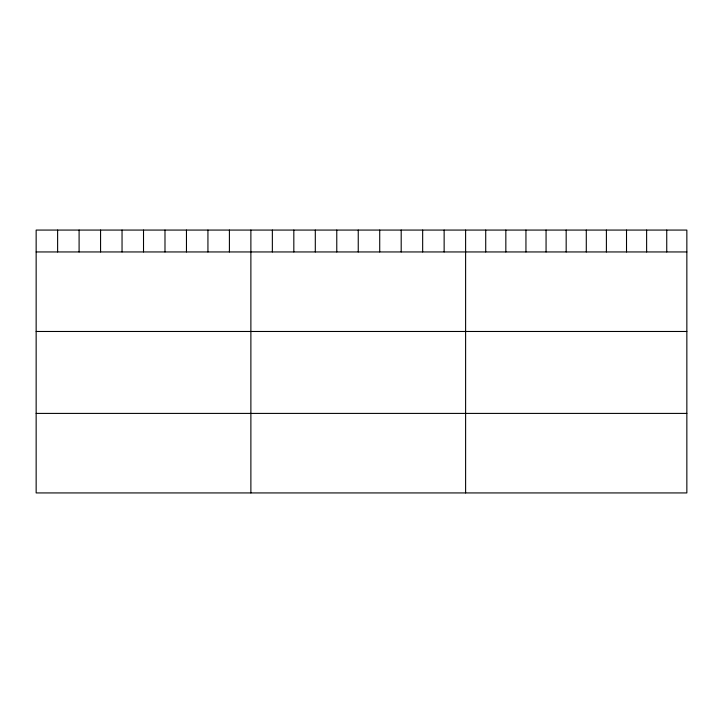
<?xml version="1.0" encoding="UTF-8"?>
<svg xmlns="http://www.w3.org/2000/svg" width="723" height="723" viewBox="0 0 723 723"><rect width="100%" height="100%" fill="white"/><g stroke="black" fill="none" stroke-linecap="round" stroke-linejoin="round"><path stroke-width="1.08" d="M686.85 251.947L686.85 492.932L36.15 492.932L36.15 230.068L686.85 230.068L686.85 251.947L36.15 251.947M36.15 331.477L686.85 331.477M36.15 413.411L686.85 413.411M666.742 230.068L666.742 251.947M646.624 230.068L646.624 251.947M626.516 230.068L626.516 251.947M606.398 230.068L606.398 251.947M586.29 230.068L586.29 251.947M566.172 230.068L566.172 251.947M546.064 230.068L546.064 251.947M525.946 230.068L525.946 251.947M505.838 230.068L505.838 251.947M485.72 230.068L485.72 251.947M465.612 230.068L465.612 492.932M444.139 230.068L444.139 251.947M422.666 230.068L422.666 251.947M401.193 230.068L401.193 251.947M379.72 230.068L379.72 251.947M358.247 230.068L358.247 251.947M336.773 230.068L336.773 251.947M315.3 230.068L315.3 251.947M293.827 230.068L293.827 251.947M272.354 230.068L272.354 251.947M250.881 230.068L250.881 492.932M229.408 230.068L229.408 251.947M207.935 230.068L207.935 251.947M186.462 230.068L186.462 251.947M164.989 230.068L164.989 251.947M143.516 230.068L143.516 251.947M122.042 230.068L122.042 251.947M100.569 230.068L100.569 251.947M79.096 230.068L79.096 251.947M57.623 230.068L57.623 251.947"/></g></svg>
